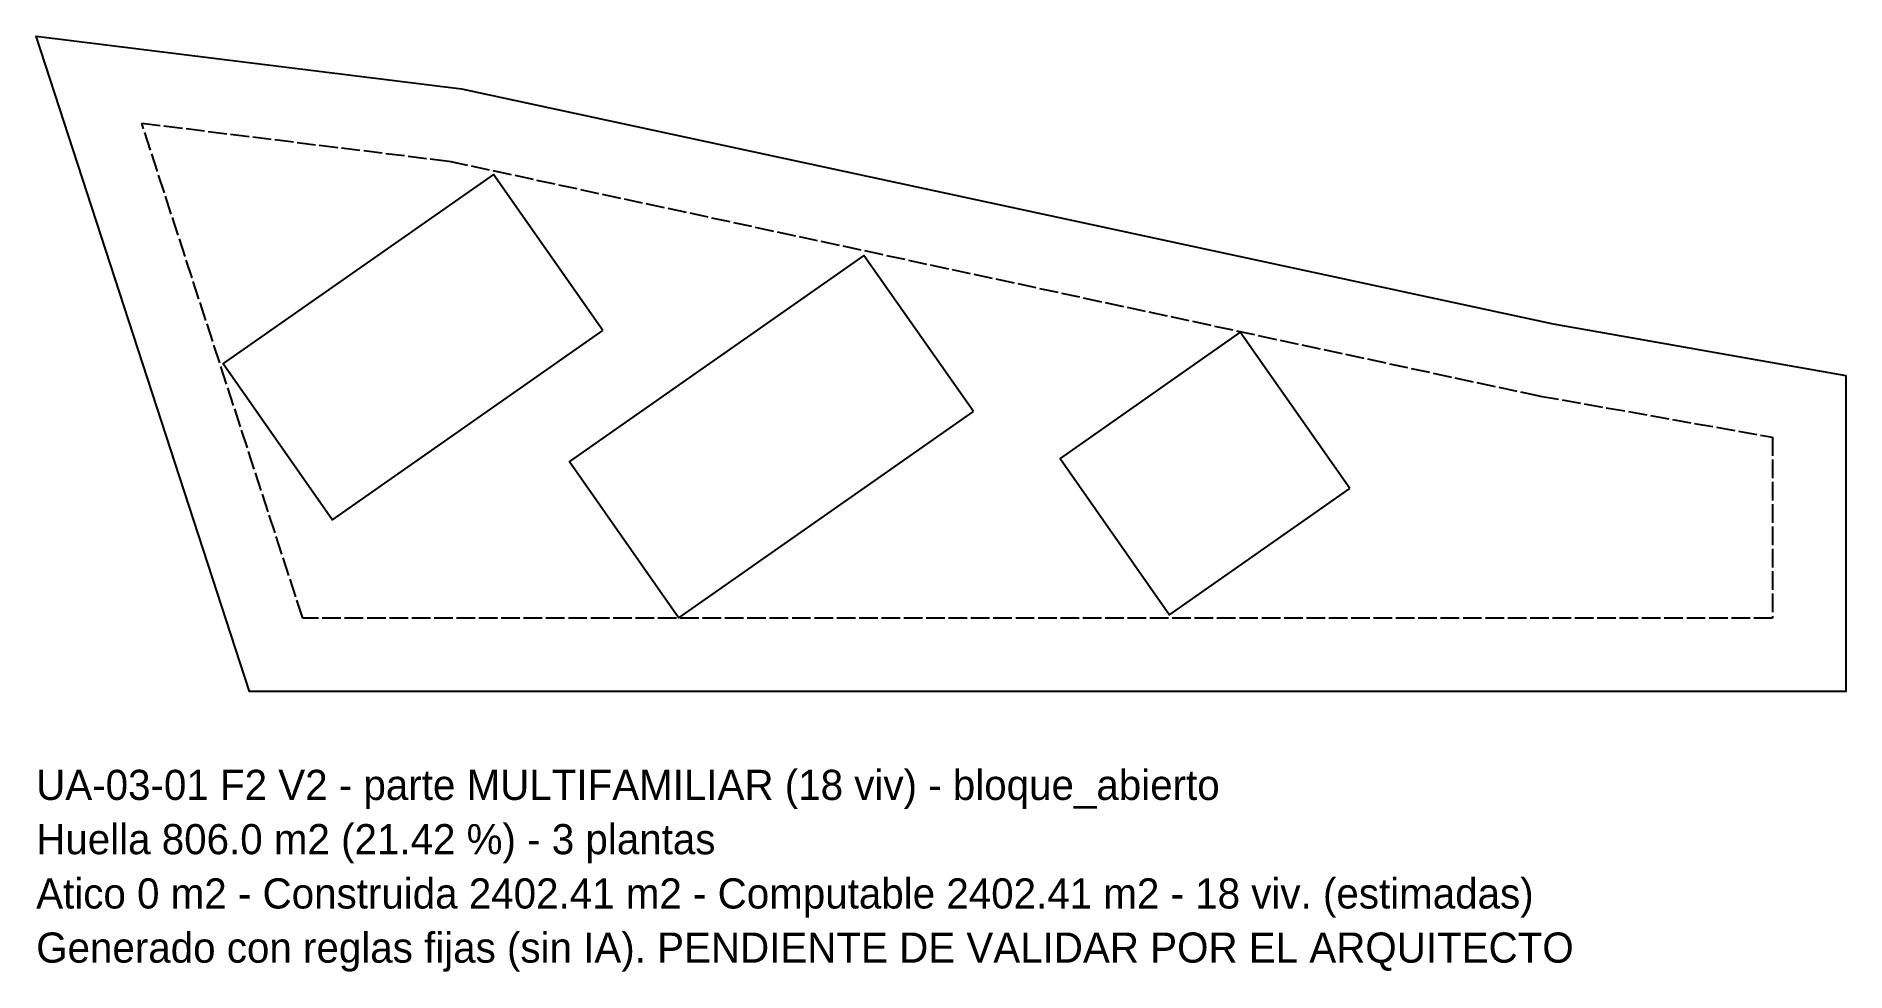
# Model space of a CAD drawing. Header units: metres. Extents: x 414865 to 414989, y 4478814 to 4478878.
import ezdxf

# ---------------------------------------------------------------- set-up
doc = ezdxf.new("R2010")
doc.units = ezdxf.units.M
doc.linetypes.add('DASHED', pattern=[1.524, 1.27, -0.254])
for name, color, linetype in [('HUELLA', 1, 'Continuous'), ('PARCELA', 7, 'Continuous'), ('TEXTO', 2, 'Continuous'), ('VOLUMEN_3D', 5, 'Continuous'), ('ZONA_EDIFICABLE', 3, 'Continuous')]:
    doc.layers.add(name, color=color, linetype=linetype)

msp = doc.modelspace()

# ---------------------------------------------------------------- linework, layer by layer
at = {"layer": 'HUELLA'}
for points in [[(414904.1, 4478857.83), (414896.65, 4478868.48), (414878.22, 4478855.58), (414885.67, 4478844.93), (414904.1, 4478857.83)], [(414929.34, 4478852.31), (414921.88, 4478862.96), (414901.81, 4478848.9), (414909.27, 4478838.25), (414929.34, 4478852.31)], [(414954.98, 4478847.07), (414947.52, 4478857.72), (414935.24, 4478849.11), (414942.69, 4478838.46), (414954.98, 4478847.07)]]:
    msp.add_lwpolyline(points, close=True, dxfattribs=at)
at = {"layer": 'PARCELA'}
msp.add_lwpolyline([(414988.78, 4478854.76), (414988.78, 4478833.24), (414880.01, 4478833.24), (414865.48, 4478877.9), (414894.46, 4478874.31), (414968.83, 4478858.29)], close=True, dxfattribs=at)
at = {"layer": 'VOLUMEN_3D'}
for points in [[(414904.1, 4478857.83), (414896.65, 4478868.48), (414878.22, 4478855.58), (414885.67, 4478844.93), (414904.1, 4478857.83)], [(414929.34, 4478852.31), (414921.88, 4478862.96), (414901.81, 4478848.9), (414909.27, 4478838.25), (414929.34, 4478852.31)], [(414954.98, 4478847.07), (414947.52, 4478857.72), (414935.24, 4478849.11), (414942.69, 4478838.46), (414954.98, 4478847.07)]]:
    msp.add_lwpolyline(points, close=True, dxfattribs=at)
at = {"layer": 'ZONA_EDIFICABLE', "linetype": 'DASHED'}
msp.add_lwpolyline([(414872.67, 4478871.97), (414893.62, 4478869.38), (414967.78, 4478853.4), (414967.87, 4478853.39), (414967.96, 4478853.37), (414983.78, 4478850.57), (414983.78, 4478838.24), (414883.64, 4478838.24), (414872.67, 4478871.97)], close=True, dxfattribs=at)

# ---------------------------------------------------------------- texts
at = {"layer": 'TEXTO'}
for s, p in [('UA-03-01 F2 V2 - parte MULTIFAMILIAR (18 viv) - bloque_abierto', (414865.48, 4478825.84)), ('Huella 806.0 m2 (21.42 %) - 3 plantas', (414865.48, 4478822.14)), ('Atico 0 m2 - Construida 2402.41 m2 - Computable 2402.41 m2 - 18 viv. (estimadas)', (414865.48, 4478818.44)), ('Generado con reglas fijas (sin IA). PENDIENTE DE VALIDAR POR EL ARQUITECTO', (414865.48, 4478814.75))]:
    msp.add_text(s, height=2.055, dxfattribs=at).set_placement(p)

doc.saveas('drawing.dxf')
